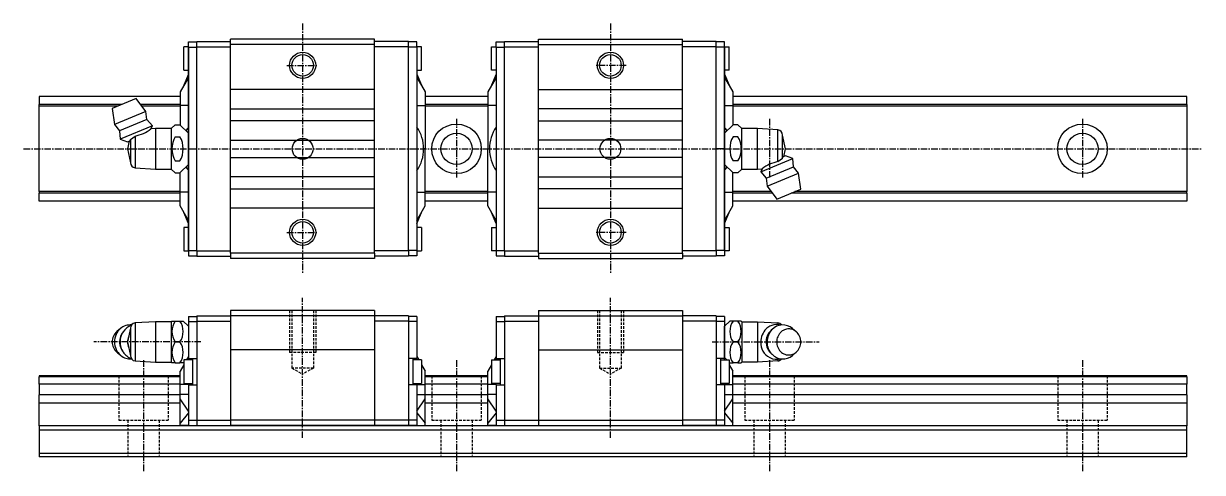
# Model space of a CAD drawing. Extents: x 11 to 363, y 10 to 116.
# Drawn here: x 137.3 to 363.3, y 30 to 116 of the extents above; entities that cross this region are included whole.
import ezdxf

# ---------------------------------------------------------------- set-up
doc = ezdxf.new("R2010")
doc.units = 0
doc.linetypes.add('CENTER', pattern=[2, 1.25, -0.25, 0.25, -0.25])
doc.linetypes.add('DASHED', pattern=[0.75, 0.5, -0.25])
doc.layers.get('0').update_dxf_attribs({"linetype": 'CONTINUOUS'})
doc.layers.add('CENTER', color=1, linetype='CENTER')

msp = doc.modelspace()

# ---------------------------------------------------------------- linework, layer by layer
at = {"color": 7, "linetype": 'CONTINUOUS'}
for p, q in [((167.97, 107.05), (167.97, 111.55)), ((168.87, 111.55), (167.97, 111.55)), ((168.87, 112.5), (170.47, 112.5)), ((168.87, 112.5), (170.47, 112.5)), ((168.87, 111.5), (168.87, 112.5)), ((168.87, 111.5), (168.87, 112.5)), ((168.87, 92), (168.87, 111.5)), ((168.87, 111.5), (168.87, 92)), ((168.87, 111.5), (170.47, 111.5)), ((168.87, 111.5), (170.47, 111.5)), ((170.47, 111.55), (170.47, 112.55)), ((170.47, 112.55), (176.97, 112.55)), ((170.47, 72.45), (170.47, 111.55)), ((170.47, 111.55), (176.97, 111.55)), ((204.57, 113), (176.97, 113)), ((176.97, 112), (176.97, 113)), ((176.97, 72), (176.97, 112)), ((204.57, 112), (176.97, 112)), ((204.57, 112), (204.57, 113)), ((211.07, 112.55), (204.57, 112.55)), ((204.57, 72), (204.57, 112)), ((211.07, 111.55), (204.57, 111.55)), ((211.07, 111.55), (211.07, 112.55)), ((212.67, 112.5), (211.07, 112.5)), ((211.07, 72.45), (211.07, 111.55)), ((212.67, 111.5), (211.07, 111.5)), ((212.67, 111.5), (212.67, 112.5)), ((213.57, 111.55), (212.67, 111.55)), ((212.67, 111.5), (212.67, 72.5)), ((213.57, 107.05), (213.57, 111.55)), ((226.97, 107.05), (226.97, 111.55)), ((226.97, 111.55), (227.87, 111.55)), ((227.87, 112.5), (229.47, 112.5)), ((227.87, 111.5), (227.87, 112.5)), ((227.87, 111.5), (229.47, 111.5)), ((227.87, 111.5), (227.87, 72.5)), ((229.47, 112.55), (235.97, 112.55)), ((229.47, 111.55), (229.47, 112.55)), ((229.47, 72.45), (229.47, 111.55)), ((229.47, 111.55), (235.97, 111.55)), ((235.97, 113), (263.57, 113)), ((235.97, 112), (235.97, 113)), ((235.97, 72), (235.97, 112)), ((235.97, 112), (263.57, 112)), ((263.57, 112), (263.57, 113)), ((270.07, 112.55), (263.57, 112.55)), ((263.57, 72), (263.57, 112)), ((270.07, 111.55), (263.57, 111.55)), ((270.07, 111.55), (270.07, 112.55)), ((271.67, 112.5), (270.07, 112.5)), ((271.67, 112.5), (270.07, 112.5)), ((270.07, 72.45), (270.07, 111.55)), ((271.67, 111.5), (270.07, 111.5)), ((271.67, 111.5), (270.07, 111.5)), ((271.67, 111.5), (271.67, 112.5)), ((271.67, 111.5), (271.67, 112.5)), ((271.67, 111.55), (272.57, 111.55)), ((271.67, 111.5), (271.67, 92)), ((271.67, 92), (271.67, 111.5)), ((272.57, 107.05), (272.57, 111.55)), ((167.97, 107.05), (168.87, 107.05)), ((168.87, 106.33), (167.99, 104.17)), ((168.87, 106.33), (167.99, 104.17)), ((212.67, 107.05), (213.57, 107.05)), ((212.67, 106.33), (213.55, 104.17)), ((227.87, 107.05), (226.97, 107.05)), ((227.87, 106.33), (226.99, 104.17)), ((272.57, 107.05), (271.67, 107.05)), ((271.67, 106.33), (272.55, 104.17)), ((271.67, 106.33), (272.55, 104.17)), ((168.87, 105.7), (167.27, 102.93)), ((168.87, 105.7), (167.27, 102.93)), ((212.67, 105.7), (214.27, 102.93)), ((227.87, 105.7), (226.27, 102.93)), ((271.67, 105.7), (273.27, 102.93)), ((271.67, 105.7), (273.27, 102.93)), ((167.27, 102), (140.27, 102)), ((140.27, 102), (140.27, 100.48)), ((167.27, 102.93), (167.27, 100.33)), ((167.27, 102.93), (167.27, 100.33)), ((204.57, 103.35), (176.97, 103.35)), ((214.27, 102.93), (214.27, 100.33)), ((226.27, 102), (214.27, 102)), ((226.27, 102.93), (226.27, 100.33)), ((235.97, 103.35), (263.57, 103.35)), ((273.27, 102.93), (273.27, 100.33)), ((273.27, 102.93), (273.27, 100.33)), ((360.27, 102), (273.27, 102)), ((360.27, 100.48), (360.27, 102)), ((156.09, 100.48), (140.27, 100.48)), ((140.27, 100.2), (140.27, 100.48)), ((140.27, 83.8), (140.27, 100.2)), ((155.4, 100.2), (140.27, 100.2)), ((158.88, 101.64), (154.26, 99.73)), ((154.26, 99.73), (154.71, 96.67)), ((160.73, 99.16), (158.88, 101.64)), ((167.27, 100.48), (159.75, 100.48)), ((167.27, 100.2), (159.96, 100.2)), ((167.27, 100.33), (167.27, 96.6)), ((167.27, 100.33), (167.27, 96.6)), ((168.87, 100.33), (167.27, 100.33)), ((168.87, 100.33), (167.27, 100.33)), ((176.97, 99.65), (204.57, 99.65)), ((212.67, 100.33), (214.27, 100.33)), ((226.27, 100.48), (214.27, 100.48)), ((214.27, 100.33), (214.27, 92)), ((226.27, 100.2), (214.27, 100.2)), ((226.27, 100.33), (226.27, 92)), ((227.87, 100.33), (226.27, 100.33)), ((263.57, 99.65), (235.97, 99.65)), ((271.67, 100.33), (273.27, 100.33)), ((271.67, 100.33), (273.27, 100.33)), ((360.27, 100.48), (273.27, 100.48)), ((273.27, 100.33), (273.27, 96.6)), ((273.27, 100.33), (273.27, 96.6)), ((360.27, 100.2), (273.27, 100.2)), ((360.27, 100.48), (360.27, 100.2)), ((360.27, 100.2), (360.27, 83.8)), ((160.73, 99.16), (154.71, 96.67)), ((160.91, 97.61), (155.68, 95.44)), ((160.91, 97.61), (160.73, 99.16)), ((161.96, 96.42), (160.91, 97.61)), ((204.57, 97.35), (176.97, 97.35)), ((235.97, 97.35), (263.57, 97.35)), ((154.71, 96.67), (155.68, 95.44)), ((155.68, 95.44), (155.78, 93.86)), ((161.96, 96.42), (155.78, 93.86)), ((161.68, 95.82), (161.96, 96.42)), ((162.57, 95.87), (161.68, 95.82)), ((161.68, 95.82), (161.68, 95.82)), ((161.68, 95.82), (161.68, 95.82)), ((162.57, 95.87), (162.57, 88.12)), ((165.57, 95.87), (162.57, 95.87)), ((166.31, 96.62), (165.57, 95.87)), ((165.57, 95.87), (165.57, 88.12)), ((166.31, 96.62), (167.25, 96.62)), ((168.87, 95), (167.25, 96.62)), ((271.67, 95), (273.29, 96.62)), ((274.23, 96.62), (273.29, 96.62)), ((274.23, 96.62), (274.97, 95.87)), ((277.97, 95.87), (274.97, 95.87)), ((274.97, 88.12), (274.97, 95.87)), ((277.97, 88.12), (277.97, 95.87)), ((281.89, 95.64), (277.97, 95.87)), ((281.89, 89.55), (281.89, 95.64)), ((155.78, 93.86), (157.17, 93.36)), ((157.17, 93.36), (157.65, 93.55)), ((157.51, 93.5), (157.17, 92)), ((157.65, 93.55), (157.77, 93.81)), ((157.77, 93.81), (158.65, 94.45)), ((157.77, 93.81), (157.77, 89.35)), ((158.65, 94.45), (158.65, 88.36)), ((166.31, 94.31), (167.25, 94.31)), ((176.97, 93.65), (204.57, 93.65)), ((263.57, 93.65), (235.97, 93.65)), ((274.23, 94.31), (273.29, 94.31)), ((282.77, 90.19), (282.77, 94.65)), ((283.37, 92), (282.77, 94.65)), ((157.17, 92), (157.77, 89.35)), ((168.87, 72.5), (168.87, 92)), ((168.87, 92), (168.87, 72.5)), ((168.87, 92), (168.87, 72.5)), ((168.87, 92), (170.47, 92)), ((214.27, 92), (213.94, 92)), ((214.27, 83.67), (214.27, 92)), ((226.27, 83.67), (226.27, 92)), ((226.27, 92), (226.6, 92)), ((271.67, 92), (270.07, 92)), ((271.67, 92), (271.67, 72.5)), ((271.67, 92), (271.67, 72.5)), ((271.67, 72.5), (271.67, 92)), ((282.77, 90.19), (282.89, 90.45)), ((283.37, 90.64), (282.89, 90.45)), ((283.03, 90.5), (283.37, 92)), ((284.76, 90.14), (283.37, 90.64)), ((158.65, 88.36), (162.57, 88.12)), ((166.31, 89.69), (167.25, 89.69)), ((167.25, 87.38), (168.87, 89)), ((176.97, 90.35), (204.57, 90.35)), ((263.57, 90.35), (235.97, 90.35)), ((273.29, 87.38), (271.67, 89)), ((274.23, 89.69), (273.29, 89.69)), ((277.97, 88.12), (278.86, 88.18)), ((278.59, 87.58), (284.76, 90.14)), ((278.86, 88.18), (278.59, 87.58)), ((278.86, 88.18), (278.86, 88.18)), ((278.86, 88.18), (278.86, 88.18)), ((279.63, 86.39), (284.86, 88.56)), ((281.89, 89.55), (282.77, 90.19)), ((284.86, 88.56), (284.76, 90.14)), ((285.83, 87.33), (284.86, 88.56)), ((162.57, 88.12), (165.57, 88.12)), ((165.57, 88.12), (166.31, 87.38)), ((166.31, 87.38), (167.25, 87.38)), ((167.27, 83.67), (167.27, 87.4)), ((167.27, 83.67), (167.27, 87.4)), ((167.27, 83.67), (167.27, 87.4)), ((204.57, 86.65), (176.97, 86.65)), ((235.97, 86.65), (263.57, 86.65)), ((273.27, 83.67), (273.27, 87.4)), ((273.27, 83.67), (273.27, 87.4)), ((273.27, 83.67), (273.27, 87.4)), ((274.23, 87.38), (273.29, 87.38)), ((274.97, 88.12), (274.23, 87.38)), ((274.97, 88.12), (277.97, 88.12)), ((278.59, 87.58), (279.63, 86.39)), ((279.63, 86.39), (279.81, 84.84)), ((279.81, 84.84), (285.83, 87.33)), ((286.28, 84.27), (285.83, 87.33)), ((167.27, 83.8), (140.27, 83.8)), ((140.27, 83.8), (140.27, 83.52)), ((167.27, 81.07), (167.27, 83.67)), ((168.87, 83.67), (167.27, 83.67)), ((167.27, 81.07), (167.27, 83.67)), ((168.87, 83.67), (167.27, 83.67)), ((167.27, 81.07), (167.27, 83.67)), ((168.87, 83.67), (167.27, 83.67)), ((176.97, 84.35), (204.57, 84.35)), ((212.67, 83.67), (214.27, 83.67)), ((226.27, 83.8), (214.27, 83.8)), ((214.27, 81.07), (214.27, 83.67)), ((227.87, 83.67), (226.27, 83.67)), ((226.27, 81.07), (226.27, 83.67)), ((263.57, 84.35), (235.97, 84.35)), ((271.67, 83.67), (273.27, 83.67)), ((271.67, 83.67), (273.27, 83.67)), ((271.67, 83.67), (273.27, 83.67)), ((280.58, 83.8), (273.27, 83.8)), ((273.27, 81.07), (273.27, 83.67)), ((273.27, 81.07), (273.27, 83.67)), ((273.27, 81.07), (273.27, 83.67)), ((279.81, 84.84), (281.66, 82.36)), ((281.66, 82.36), (286.28, 84.27)), ((360.27, 83.8), (285.14, 83.8)), ((360.27, 83.52), (360.27, 83.8)), ((167.27, 83.52), (140.27, 83.52)), ((140.27, 82), (140.27, 83.52)), ((167.27, 82), (140.27, 82)), ((226.27, 83.52), (214.27, 83.52)), ((226.27, 82), (214.27, 82)), ((280.79, 83.52), (273.27, 83.52)), ((360.27, 82), (273.27, 82)), ((360.27, 83.52), (284.45, 83.52)), ((360.27, 83.52), (360.27, 82)), ((168.87, 78.3), (167.27, 81.07)), ((168.87, 78.3), (167.27, 81.07)), ((168.87, 78.3), (167.27, 81.07)), ((168.87, 77.67), (167.99, 79.83)), ((168.87, 77.67), (167.99, 79.83)), ((168.87, 77.67), (167.99, 79.83)), ((204.57, 80.65), (176.97, 80.65)), ((212.67, 78.3), (214.27, 81.07)), ((212.67, 77.67), (213.55, 79.83)), ((227.87, 78.3), (226.27, 81.07)), ((227.87, 77.67), (226.99, 79.83)), ((235.97, 80.65), (263.57, 80.65)), ((271.67, 78.3), (273.27, 81.07)), ((271.67, 78.3), (273.27, 81.07)), ((271.67, 78.3), (273.27, 81.07)), ((271.67, 77.67), (272.55, 79.83)), ((271.67, 77.67), (272.55, 79.83)), ((271.67, 77.67), (272.55, 79.83)), ((168.87, 76.95), (167.97, 76.95)), ((167.97, 76.95), (167.97, 72.45)), ((213.57, 76.95), (212.67, 76.95)), ((213.57, 76.95), (213.57, 72.45)), ((226.97, 76.95), (226.97, 72.45)), ((226.97, 76.95), (227.87, 76.95)), ((271.67, 76.95), (272.57, 76.95)), ((272.57, 76.95), (272.57, 72.45)), ((167.97, 72.45), (168.87, 72.45)), ((168.87, 72.5), (168.87, 71.5)), ((168.87, 72.5), (168.87, 71.5)), ((168.87, 72.5), (168.87, 71.5)), ((168.87, 72.5), (170.47, 72.5)), ((168.87, 72.5), (170.47, 72.5)), ((168.87, 72.5), (170.47, 72.5)), ((170.47, 72.45), (170.47, 71.45)), ((170.47, 72.45), (176.97, 72.45)), ((211.07, 72.45), (204.57, 72.45)), ((212.67, 72.5), (211.07, 72.5)), ((211.07, 72.45), (211.07, 71.45)), ((212.67, 72.5), (212.67, 71.5)), ((212.67, 72.45), (213.57, 72.45)), ((227.87, 72.45), (226.97, 72.45)), ((227.87, 72.5), (229.47, 72.5)), ((227.87, 72.5), (227.87, 71.5)), ((229.47, 72.45), (229.47, 71.45)), ((229.47, 72.45), (235.97, 72.45)), ((270.07, 72.45), (263.57, 72.45)), ((271.67, 72.5), (270.07, 72.5)), ((271.67, 72.5), (270.07, 72.5)), ((271.67, 72.5), (270.07, 72.5)), ((270.07, 72.45), (270.07, 71.45)), ((271.67, 72.5), (271.67, 71.5)), ((271.67, 72.5), (271.67, 71.5)), ((271.67, 72.5), (271.67, 71.5)), ((272.57, 72.45), (271.67, 72.45)), ((168.87, 71.5), (170.47, 71.5)), ((168.87, 71.5), (170.47, 71.5)), ((168.87, 71.5), (170.47, 71.5)), ((170.47, 71.45), (176.97, 71.45)), ((204.57, 72), (176.97, 72)), ((176.97, 72), (176.97, 71)), ((204.57, 71), (176.97, 71)), ((204.57, 72), (204.57, 71)), ((211.07, 71.45), (204.57, 71.45)), ((212.67, 71.5), (211.07, 71.5)), ((227.87, 71.5), (229.47, 71.5)), ((229.47, 71.45), (235.97, 71.45)), ((235.97, 72), (263.57, 72)), ((235.97, 72), (235.97, 71)), ((235.97, 71), (263.57, 71)), ((263.57, 72), (263.57, 71)), ((270.07, 71.45), (263.57, 71.45)), ((271.67, 71.5), (270.07, 71.5)), ((271.67, 71.5), (270.07, 71.5)), ((271.67, 71.5), (270.07, 71.5)), ((162.57, 58.87), (158.65, 58.64)), ((165.57, 58.87), (162.57, 58.87)), ((162.57, 58.87), (162.57, 51.12)), ((165.7, 59), (165.57, 58.87)), ((165.57, 58.87), (165.57, 51.12)), ((165.7, 59), (166.31, 59)), ((166.31, 59), (167.25, 59)), ((167.25, 59), (167.87, 59)), ((168.87, 58), (167.87, 59)), ((168.87, 59.9), (170.47, 59.9)), ((168.87, 59.9), (170.47, 59.9)), ((168.87, 59.9), (170.47, 59.9)), ((168.87, 59.9), (168.87, 58.9)), ((168.87, 59.9), (168.87, 58.9)), ((168.87, 59.9), (168.87, 58.9)), ((168.87, 58.9), (170.47, 58.9)), ((168.87, 58.9), (170.47, 58.9)), ((168.87, 58.9), (170.47, 58.9)), ((168.87, 58.9), (168.87, 51.8)), ((168.87, 58.9), (168.87, 51.8)), ((168.87, 58.9), (168.87, 51.8)), ((170.47, 60), (170.47, 59)), ((170.47, 60), (176.97, 60)), ((170.47, 59), (170.47, 40)), ((170.47, 59), (176.97, 59)), ((204.57, 61), (176.97, 61)), ((176.97, 61), (176.97, 60)), ((204.57, 60), (176.97, 60)), ((176.97, 60), (176.97, 53.5)), ((204.57, 61), (204.57, 60)), ((211.07, 60), (204.57, 60)), ((204.57, 60), (204.57, 53.5)), ((211.07, 59), (204.57, 59)), ((211.07, 60), (211.07, 59)), ((212.67, 59.9), (211.07, 59.9)), ((211.07, 59), (211.07, 40)), ((212.67, 58.9), (211.07, 58.9)), ((212.67, 59.9), (212.67, 58.9)), ((212.67, 58.9), (212.67, 51.8)), ((227.87, 59.9), (229.47, 59.9)), ((227.87, 59.9), (227.87, 58.9)), ((227.87, 58.9), (229.47, 58.9)), ((227.87, 58.9), (227.87, 51.8)), ((229.47, 60), (235.97, 60)), ((229.47, 60), (229.47, 59)), ((229.47, 59), (229.47, 40)), ((229.47, 59), (235.97, 59)), ((235.97, 61), (263.57, 61)), ((235.97, 61), (235.97, 60)), ((235.97, 60), (263.57, 60)), ((235.97, 60), (235.97, 53.5)), ((263.57, 61), (263.57, 60)), ((263.57, 60), (263.57, 53.5)), ((270.07, 60), (263.57, 60)), ((270.07, 59), (263.57, 59)), ((270.07, 60), (270.07, 59)), ((271.67, 59.9), (270.07, 59.9)), ((271.67, 59.9), (270.07, 59.9)), ((271.67, 59.9), (270.07, 59.9)), ((270.07, 59), (270.07, 40)), ((271.67, 58.9), (270.07, 58.9)), ((271.67, 58.9), (270.07, 58.9)), ((271.67, 58.9), (270.07, 58.9)), ((271.67, 59.9), (271.67, 58.9)), ((271.67, 59.9), (271.67, 58.9)), ((271.67, 59.9), (271.67, 58.9)), ((271.67, 58), (272.67, 59)), ((271.67, 58.9), (271.67, 51.8)), ((271.67, 58.9), (271.67, 51.8)), ((271.67, 58.9), (271.67, 51.8)), ((273.29, 59), (272.67, 59)), ((274.23, 59), (273.29, 59)), ((274.85, 59), (274.23, 59)), ((274.85, 59), (274.97, 58.87)), ((274.97, 58.87), (274.97, 55)), ((274.97, 58.87), (277.97, 58.87)), ((277.97, 58.87), (277.97, 55)), ((277.97, 58.87), (281.89, 58.64)), ((155.88, 57.58), (155.16, 56.98)), ((157.77, 57.65), (157.17, 55)), ((157.77, 57.65), (157.77, 52.35)), ((158.65, 58.64), (158.65, 51.36)), ((271.67, 52), (271.67, 58)), ((280.45, 57.07), (280.76, 57.38)), ((281.89, 58.64), (281.89, 58.33)), ((284.66, 57.58), (285.38, 56.98)), ((157.17, 55), (157.77, 52.35)), ((166.31, 55), (167.25, 55)), ((274.23, 55), (273.29, 55)), ((274.97, 55), (274.97, 51.12)), ((277.97, 55), (277.97, 51.12)), ((168.87, 52.2), (168.5, 51.55)), ((168.87, 52.2), (168.5, 51.55)), ((168.87, 52.2), (168.5, 51.55)), ((176.97, 53.5), (176.97, 40)), ((204.57, 53.5), (176.97, 53.5)), ((204.57, 53.5), (204.57, 40)), ((212.67, 52.2), (213.05, 51.55)), ((227.87, 52.2), (227.5, 51.55)), ((235.97, 53.5), (263.57, 53.5)), ((235.97, 53.5), (235.97, 40)), ((263.57, 53.5), (263.57, 40)), ((272.12, 51.55), (271.67, 52)), ((280.76, 52.62), (280.45, 52.93)), ((285.38, 53.02), (284.66, 52.42)), ((158.65, 51.36), (162.57, 51.12)), ((162.57, 51.12), (165.57, 51.12)), ((165.57, 51.12), (165.7, 51)), ((166.31, 51), (165.7, 51)), ((166.31, 51), (167.25, 51)), ((167.87, 51), (167.25, 51)), ((167.97, 50.64), (167.27, 49.43)), ((167.97, 50.64), (167.27, 49.43)), ((167.97, 50.64), (167.27, 49.43)), ((167.87, 51), (167.97, 51.1)), ((167.97, 51.55), (167.97, 47.05)), ((169.67, 51.55), (167.97, 51.55)), ((168.42, 51.55), (168.6, 51.73)), ((168.87, 51.8), (170.47, 51.8)), ((168.87, 51.8), (170.47, 51.8)), ((168.87, 51.8), (170.47, 51.8)), ((168.87, 51.55), (168.87, 51.8)), ((168.87, 51.55), (168.87, 51.8)), ((168.87, 51.55), (168.87, 51.8)), ((169.67, 51.8), (169.67, 46.8)), ((169.67, 51.8), (169.67, 46.8)), ((212.67, 51.8), (211.07, 51.8)), ((211.87, 51.8), (211.87, 46.8)), ((213.57, 51.55), (211.87, 51.55)), ((212.67, 51.55), (212.67, 51.8)), ((213.57, 51.55), (213.57, 47.05)), ((213.57, 50.64), (214.27, 49.43)), ((226.97, 50.64), (226.27, 49.43)), ((226.97, 51.55), (226.97, 47.05)), ((226.97, 51.55), (228.67, 51.55)), ((227.87, 51.8), (229.47, 51.8)), ((227.87, 51.55), (227.87, 51.8)), ((228.67, 51.8), (228.67, 46.8)), ((271.67, 51.8), (270.07, 51.8)), ((271.67, 51.8), (270.07, 51.8)), ((271.67, 51.8), (270.07, 51.8)), ((270.87, 51.8), (270.87, 46.8)), ((270.87, 51.8), (270.87, 46.8)), ((270.87, 51.55), (272.57, 51.55)), ((271.67, 51.55), (271.67, 51.8)), ((271.67, 51.55), (271.67, 51.8)), ((271.67, 51.55), (271.67, 51.8)), ((272.57, 51.55), (272.57, 47.05)), ((272.67, 51), (272.57, 51.1)), ((272.67, 51), (272.57, 51.1)), ((272.57, 50.64), (273.27, 49.43)), ((272.57, 50.64), (273.27, 49.43)), ((272.57, 50.64), (273.27, 49.43)), ((272.67, 51), (273.29, 51)), ((274.23, 51), (273.29, 51)), ((274.23, 51), (274.85, 51)), ((274.97, 51.12), (274.85, 51)), ((277.97, 51.12), (274.97, 51.12)), ((281.89, 51.36), (277.97, 51.12)), ((281.89, 51.67), (281.89, 51.36)), ((167.27, 48.5), (140.27, 48.5)), ((140.27, 48.5), (140.27, 48.34)), ((167.27, 48.34), (140.27, 48.34)), ((140.27, 46.94), (140.27, 48.34)), ((167.27, 46.83), (167.27, 49.43)), ((167.27, 46.83), (167.27, 49.43)), ((167.27, 46.83), (167.27, 49.43)), ((214.27, 46.83), (214.27, 49.43)), ((226.27, 48.5), (214.27, 48.5)), ((226.27, 48.34), (214.27, 48.34)), ((226.27, 46.83), (226.27, 49.43)), ((273.27, 46.83), (273.27, 49.43)), ((273.27, 46.83), (273.27, 49.43)), ((273.27, 46.83), (273.27, 49.43)), ((360.27, 48.5), (273.27, 48.5)), ((360.27, 48.34), (273.27, 48.34)), ((360.27, 48.34), (360.27, 48.5)), ((360.27, 48.34), (360.27, 46.94)), ((167.27, 46.94), (140.27, 46.94)), ((140.27, 46.94), (140.27, 44.86)), ((167.27, 44.92), (167.27, 46.83)), ((168.87, 46.83), (167.27, 46.83)), ((167.27, 44.92), (167.27, 46.83)), ((168.87, 46.83), (167.27, 46.83)), ((167.27, 44.92), (167.27, 46.83)), ((168.87, 46.83), (167.27, 46.83)), ((167.97, 47.05), (169.67, 47.05)), ((168.87, 46.8), (168.87, 47.05)), ((168.87, 46.8), (168.87, 47.05)), ((168.87, 46.8), (168.87, 47.05)), ((168.87, 46.8), (170.47, 46.8)), ((168.87, 46.8), (170.47, 46.8)), ((168.87, 46.8), (170.47, 46.8)), ((168.87, 46.8), (168.87, 40)), ((168.87, 46.8), (168.87, 40)), ((168.87, 46.8), (168.87, 40)), ((212.67, 46.8), (211.07, 46.8)), ((211.87, 47.05), (213.57, 47.05)), ((212.67, 46.8), (212.67, 47.05)), ((212.67, 46.83), (214.27, 46.83)), ((212.67, 46.8), (212.67, 40)), ((226.27, 46.94), (214.27, 46.94)), ((214.27, 44.92), (214.27, 46.83)), ((227.87, 46.83), (226.27, 46.83)), ((226.27, 44.92), (226.27, 46.83)), ((228.67, 47.05), (226.97, 47.05)), ((227.87, 46.8), (227.87, 47.05)), ((227.87, 46.8), (229.47, 46.8)), ((227.87, 46.8), (227.87, 40)), ((271.67, 46.8), (270.07, 46.8)), ((271.67, 46.8), (270.07, 46.8)), ((271.67, 46.8), (270.07, 46.8)), ((272.57, 47.05), (270.87, 47.05)), ((271.67, 46.8), (271.67, 47.05)), ((271.67, 46.8), (271.67, 47.05)), ((271.67, 46.8), (271.67, 47.05)), ((271.67, 46.83), (273.27, 46.83)), ((271.67, 46.83), (273.27, 46.83)), ((271.67, 46.83), (273.27, 46.83)), ((271.67, 46.8), (271.67, 40)), ((271.67, 46.8), (271.67, 40)), ((271.67, 46.8), (271.67, 40)), ((360.27, 46.94), (273.27, 46.94)), ((273.27, 44.92), (273.27, 46.83)), ((273.27, 44.92), (273.27, 46.83)), ((273.27, 44.92), (273.27, 46.83)), ((360.27, 44.86), (360.27, 46.94)), ((167.27, 44.86), (140.27, 44.86)), ((140.27, 43.24), (140.27, 44.86)), ((167.27, 43.24), (140.27, 43.24)), ((140.27, 38.95), (140.27, 43.24)), ((168.87, 44.92), (167.27, 44.92)), ((167.27, 44.07), (167.27, 44.92)), ((168.87, 44.92), (167.27, 44.92)), ((167.27, 44.07), (167.27, 44.92)), ((168.87, 44.92), (167.27, 44.92)), ((167.27, 44.07), (167.27, 44.92)), ((167.27, 39.46), (167.27, 44.07)), ((168.87, 41.73), (167.27, 44.07)), ((167.27, 39.46), (167.27, 44.07)), ((168.87, 41.73), (167.27, 44.07)), ((167.27, 39.46), (167.27, 44.07)), ((168.87, 41.73), (167.27, 44.07)), ((212.67, 44.92), (214.27, 44.92)), ((212.67, 41.73), (214.27, 44.07)), ((214.27, 44.07), (214.27, 44.92)), ((226.27, 44.86), (214.27, 44.86)), ((214.27, 39.46), (214.27, 44.07)), ((226.27, 43.24), (214.27, 43.24)), ((226.27, 44.07), (226.27, 44.92)), ((227.87, 44.92), (226.27, 44.92)), ((227.87, 41.73), (226.27, 44.07)), ((226.27, 39.46), (226.27, 44.07)), ((271.67, 44.92), (273.27, 44.92)), ((271.67, 44.92), (273.27, 44.92)), ((271.67, 44.92), (273.27, 44.92)), ((271.67, 41.73), (273.27, 44.07)), ((271.67, 41.73), (273.27, 44.07)), ((271.67, 41.73), (273.27, 44.07)), ((273.27, 44.07), (273.27, 44.92)), ((273.27, 44.07), (273.27, 44.92)), ((273.27, 44.07), (273.27, 44.92)), ((360.27, 44.86), (273.27, 44.86)), ((273.27, 39.46), (273.27, 44.07)), ((273.27, 39.46), (273.27, 44.07)), ((273.27, 39.46), (273.27, 44.07)), ((360.27, 43.24), (273.27, 43.24)), ((360.27, 44.86), (360.27, 43.24)), ((360.27, 43.24), (360.27, 38.95)), ((168.87, 41.42), (167.27, 39.46)), ((168.87, 41.42), (167.27, 39.46)), ((168.87, 41.42), (167.27, 39.46)), ((212.67, 41.42), (214.27, 39.46)), ((227.87, 41.42), (226.27, 39.46)), ((271.67, 41.42), (273.27, 39.46)), ((271.67, 41.42), (273.27, 39.46)), ((271.67, 41.42), (273.27, 39.46)), ((360.27, 38.95), (140.27, 38.95)), ((140.27, 38.95), (140.27, 38.1)), ((167.27, 39), (167.27, 39.46)), ((167.27, 39), (167.27, 39.46)), ((167.27, 39), (167.27, 39.46)), ((168.87, 39), (167.27, 39)), ((168.87, 39), (167.27, 39)), ((168.87, 39), (167.27, 39)), ((168.87, 40), (170.47, 40)), ((168.87, 40), (170.47, 40)), ((168.87, 40), (170.47, 40)), ((168.87, 40), (168.87, 39)), ((168.87, 40), (168.87, 39)), ((168.87, 40), (168.87, 39)), ((168.87, 39), (170.47, 39)), ((168.87, 39), (170.47, 39)), ((168.87, 39), (170.47, 39)), ((170.47, 40), (170.47, 39)), ((170.47, 40), (176.97, 40)), ((170.47, 39), (176.97, 39)), ((204.57, 40), (176.97, 40)), ((176.97, 40), (176.97, 39)), ((204.57, 39), (176.97, 39)), ((211.07, 40), (204.57, 40)), ((204.57, 40), (204.57, 39)), ((211.07, 39), (204.57, 39)), ((212.67, 40), (211.07, 40)), ((211.07, 40), (211.07, 39)), ((212.67, 39), (211.07, 39)), ((212.67, 40), (212.67, 39)), ((212.67, 39), (214.27, 39)), ((214.27, 39), (214.27, 39.46)), ((226.27, 39), (226.27, 39.46)), ((227.87, 39), (226.27, 39)), ((227.87, 40), (229.47, 40)), ((227.87, 40), (227.87, 39)), ((227.87, 39), (229.47, 39)), ((229.47, 40), (229.47, 39)), ((229.47, 40), (235.97, 40)), ((229.47, 39), (235.97, 39)), ((235.97, 40), (235.97, 39)), ((235.97, 40), (263.57, 40)), ((235.97, 39), (263.57, 39)), ((263.57, 40), (263.57, 39)), ((270.07, 40), (263.57, 40)), ((270.07, 39), (263.57, 39)), ((270.07, 40), (270.07, 39)), ((271.67, 40), (270.07, 40)), ((271.67, 40), (270.07, 40)), ((271.67, 40), (270.07, 40)), ((271.67, 39), (270.07, 39)), ((271.67, 39), (270.07, 39)), ((271.67, 39), (270.07, 39)), ((271.67, 40), (271.67, 39)), ((271.67, 40), (271.67, 39)), ((271.67, 40), (271.67, 39)), ((271.67, 39), (273.27, 39)), ((271.67, 39), (273.27, 39)), ((271.67, 39), (273.27, 39)), ((273.27, 39), (273.27, 39.46)), ((273.27, 39), (273.27, 39.46)), ((273.27, 39), (273.27, 39.46)), ((360.27, 38.1), (360.27, 38.95)), ((360.27, 38.1), (140.27, 38.1)), ((140.27, 38.1), (140.27, 33.6)), ((360.27, 33.6), (360.27, 38.1)), ((360.27, 33.6), (140.27, 33.6)), ((140.27, 33.6), (140.27, 33)), ((360.27, 33), (140.27, 33)), ((360.27, 33), (360.27, 33.6))]:
    msp.add_line(p, q, dxfattribs=at)
at = {"color": 3, "linetype": 'DASHED'}
for p, q in [((188.27, 61), (188.27, 53)), ((188.7, 61), (188.7, 50)), ((192.84, 61), (192.84, 50)), ((193.27, 61), (193.27, 53)), ((247.27, 61), (247.27, 53)), ((247.7, 61), (247.7, 50)), ((251.84, 61), (251.84, 50)), ((252.27, 61), (252.27, 53)), ((193.27, 53), (188.27, 53)), ((247.27, 53), (252.27, 53)), ((192.84, 50), (188.7, 50)), ((188.7, 50), (190.77, 48.81)), ((192.84, 50), (190.77, 48.81)), ((247.7, 50), (251.84, 50)), ((247.7, 50), (249.77, 48.81)), ((251.84, 50), (249.77, 48.81)), ((155.52, 48.5), (155.52, 40)), ((165.02, 48.5), (165.02, 40)), ((215.52, 48.5), (215.52, 40)), ((225.02, 48.5), (225.02, 40)), ((275.52, 48.5), (275.52, 40)), ((285.02, 48.5), (285.02, 40)), ((335.52, 48.5), (335.52, 40)), ((345.02, 48.5), (345.02, 40)), ((155.52, 40), (165.02, 40)), ((157.27, 40), (157.27, 33)), ((163.27, 40), (163.27, 33)), ((215.52, 40), (225.02, 40)), ((217.27, 40), (217.27, 33)), ((223.27, 40), (223.27, 33)), ((275.52, 40), (285.02, 40)), ((277.27, 40), (277.27, 33)), ((283.27, 40), (283.27, 33)), ((335.52, 40), (345.02, 40)), ((337.27, 40), (337.27, 33)), ((343.27, 40), (343.27, 33))]:
    msp.add_line(p, q, dxfattribs=at)
at = {"color": 3, "linetype": 'CONTINUOUS'}
for centre in [(190.77, 108), (249.77, 108), (190.77, 76), (249.77, 76)]:
    msp.add_circle(centre, 2.5, dxfattribs=at)
at = {"color": 7, "linetype": 'CONTINUOUS'}
for centre, radius in [((190.77, 108), 2.07), ((249.77, 108), 2.07), ((220.27, 92), 4.75), ((220.27, 92), 3), ((340.27, 92), 4.75), ((340.27, 92), 3), ((190.77, 92), 2), ((249.77, 92), 2), ((190.77, 76), 2.07), ((249.77, 76), 2.07)]:
    msp.add_circle(centre, radius, dxfattribs=at)
for centre, radius, start, end in [((157.23, 101.6), 7.29, 281.2292, 307.55), ((172.01, 93.49), 4.11, 139.8147, 151.2732), ((172.01, 93.49), 4.11, 139.8147, 151.2732), ((207.27, 92.22), 6.67, 358.1073, 36.0009), ((233.27, 92.22), 6.67, 143.9991, 181.8927), ((268.53, 93.49), 4.11, 28.7268, 40.1853), ((268.53, 93.49), 4.11, 28.7268, 40.1853), ((281.77, 94.65), 1, 0, 83.2229), ((170.32, 92), 4.62, 150.0104, 209.9896), ((163.25, 92), 4.62, 330.0001, 29.9999), ((277.29, 92), 4.62, 150.0001, 209.9999), ((270.23, 92), 4.62, 330.0104, 29.9896), ((207.27, 91.78), 6.67, 323.9991, 1.8927), ((233.27, 91.78), 6.67, 178.1073, 216.0009), ((158.77, 89.35), 1, 180, 263.2229), ((172.01, 90.51), 4.11, 208.7268, 220.1853), ((172.01, 90.51), 4.11, 208.7268, 220.1853), ((172.01, 90.51), 4.11, 208.7268, 220.1853), ((268.53, 90.51), 4.11, 319.8147, 331.2732), ((268.53, 90.51), 4.11, 319.8147, 331.2732), ((268.53, 90.51), 4.11, 319.8147, 331.2732), ((283.31, 82.4), 7.29, 101.2292, 127.55), ((169.24, 57), 3.54, 145.6279, 214.3721), ((164.33, 57), 3.54, 325.6279, 34.3721), ((276.21, 57), 3.54, 145.6159, 214.3841), ((271.3, 57), 3.54, 325.6273, 34.3727), ((156.72, 55.11), 2.43, 129.9202, 156.3696), ((158.01, 55.08), 3.29, 130.7852, 155.8923), ((158.81, 54.99), 3.14, 141.4466, 179.7942), ((157.73, 55.4), 2.86, 85.1547, 130.7852), ((159.38, 54.98), 3.61, 146.9357, 163.2854), ((158.97, 55.25), 3.11, 109.6894, 146.9357), ((158.77, 57.65), 1, 96.7771, 180), ((282.42, 54.87), 3.83, 136.741, 178.1041), ((281.28, 55.94), 2.27, 115.1296, 136.741), ((282.71, 55.01), 3.08, 126.2099, 230.7496), ((283.44, 54.92), 3.64, 137.6191, 178.8069), ((281.81, 54.82), 3.51, 88.6836, 115.1296), ((282.75, 55.55), 2.7, 91.7682, 137.6191), ((281.77, 57.65), 1, 36.791, 83.2229), ((281.85, 56.48), 1.85, 71.5934, 88.6836), ((284.24, 55), 2.59, 129.7266, 144.8049), ((283.94, 55.37), 2.12, 111.4007, 129.7266), ((282.76, 55.26), 2.99, 50.6705, 91.7682), ((283.99, 55.23), 2.27, 90.6006, 111.4007), ((283.99, 55.47), 2.03, 68.2985, 90.6006), ((283.85, 55.11), 2.42, 50.6319, 68.2985), ((283.7, 55.02), 2.58, 359.4947, 49.3507), ((157.01, 54.99), 2.75, 156.3696, 179.7225), ((156.89, 54.99), 2.63, 179.7225, 204.1854), ((158.16, 55.01), 3.45, 155.8923, 180.1998), ((158.27, 55.01), 3.56, 180.1998, 203.7081), ((158.66, 54.99), 2.98, 179.7942, 196.5767), ((159.24, 55.02), 3.46, 163.2854, 180.3436), ((159.54, 55.02), 3.76, 180.3436, 196.0273), ((159.57, 55), 2.4, 154.7068, 179.7781), ((159.63, 55.02), 2.46, 180.3823, 205.1326), ((169.24, 53), 3.54, 145.6279, 214.3721), ((164.33, 53), 3.54, 325.6279, 34.3721), ((276.21, 53), 3.54, 145.6273, 214.3727), ((271.3, 53), 3.54, 325.6273, 34.3727), ((281.86, 54.89), 3.28, 178.1041, 241.8177), ((283.08, 54.93), 3.28, 178.8069, 224.8147), ((284.11, 55.02), 2.45, 168.7966, 180.5394), ((284.66, 55.03), 3.01, 180.5394, 190.1247), ((284.58, 54.93), 2.94, 158.6141, 168.7966), ((284.09, 54.93), 2.42, 190.1247, 202.4646), ((284.05, 55.14), 2.36, 144.8049, 158.6141), ((283.47, 55.02), 2.8, 336.5974, 359.4947), ((156.81, 54.95), 2.53, 204.1854, 229.5249), ((157.93, 54.86), 3.19, 203.7081, 230.0021), ((186.57, 89.82), 48.38, 229.5249, 230.6346), ((158.9, 55.06), 3.23, 196.5767, 217.9131), ((157.78, 54.68), 2.95, 230.0021, 251.8623), ((159.13, 54.9), 3.33, 196.0273, 213.7038), ((159.15, 54.92), 3.36, 213.7038, 231.0042), ((158.87, 54.56), 2.9, 231.0042, 250.9998), ((158.77, 52.35), 1, 180, 263.2229), ((281.67, 54.53), 2.87, 241.8177, 285.548), ((282.97, 54.82), 3.11, 224.8147, 244.7743), ((282.8, 54.46), 2.72, 244.7743, 267.3138), ((284.44, 55.07), 2.8, 202.4646, 214.1163), ((284, 54.77), 2.27, 214.1163, 231.3522), ((284.12, 54.93), 2.47, 231.3522, 242.8397), ((282.81, 54.61), 2.87, 267.3138, 310.2475), ((283.96, 54.6), 2.1, 242.8397, 270.3125), ((283.96, 54.7), 2.2, 270.3125, 310.2548), ((283.85, 54.86), 2.39, 309.6388, 336.5974), ((157.72, 54.5), 2.76, 251.8623, 275.2328), ((281.77, 52.35), 1, 276.7771, 323.209)]:
    msp.add_arc(centre, radius, start, end, dxfattribs=at)
at = {"layer": 'CENTER', "color": 1, "linetype": 'CENTER'}
for p, q in [((190.77, 116), (190.77, 68)), ((249.77, 116), (249.77, 68)), ((187.77, 108), (193.77, 108)), ((252.77, 108), (246.77, 108)), ((220.27, 97.75), (220.27, 86.25)), ((280.27, 97.75), (280.27, 86.25)), ((340.27, 97.75), (340.27, 86.25)), ((137.27, 92), (363.27, 92)), ((187.77, 76), (193.77, 76)), ((252.77, 76), (246.77, 76)), ((190.77, 36.61), (190.77, 63.47)), ((249.77, 36.61), (249.77, 63.47)), ((171.28, 55), (150.74, 55)), ((269.26, 55), (289.8, 55)), ((160.27, 51.5), (160.27, 30)), ((220.27, 51.5), (220.27, 30)), ((280.27, 51.5), (280.27, 30)), ((340.27, 51.5), (340.27, 30))]:
    msp.add_line(p, q, dxfattribs=at)

doc.saveas('drawing.dxf')
